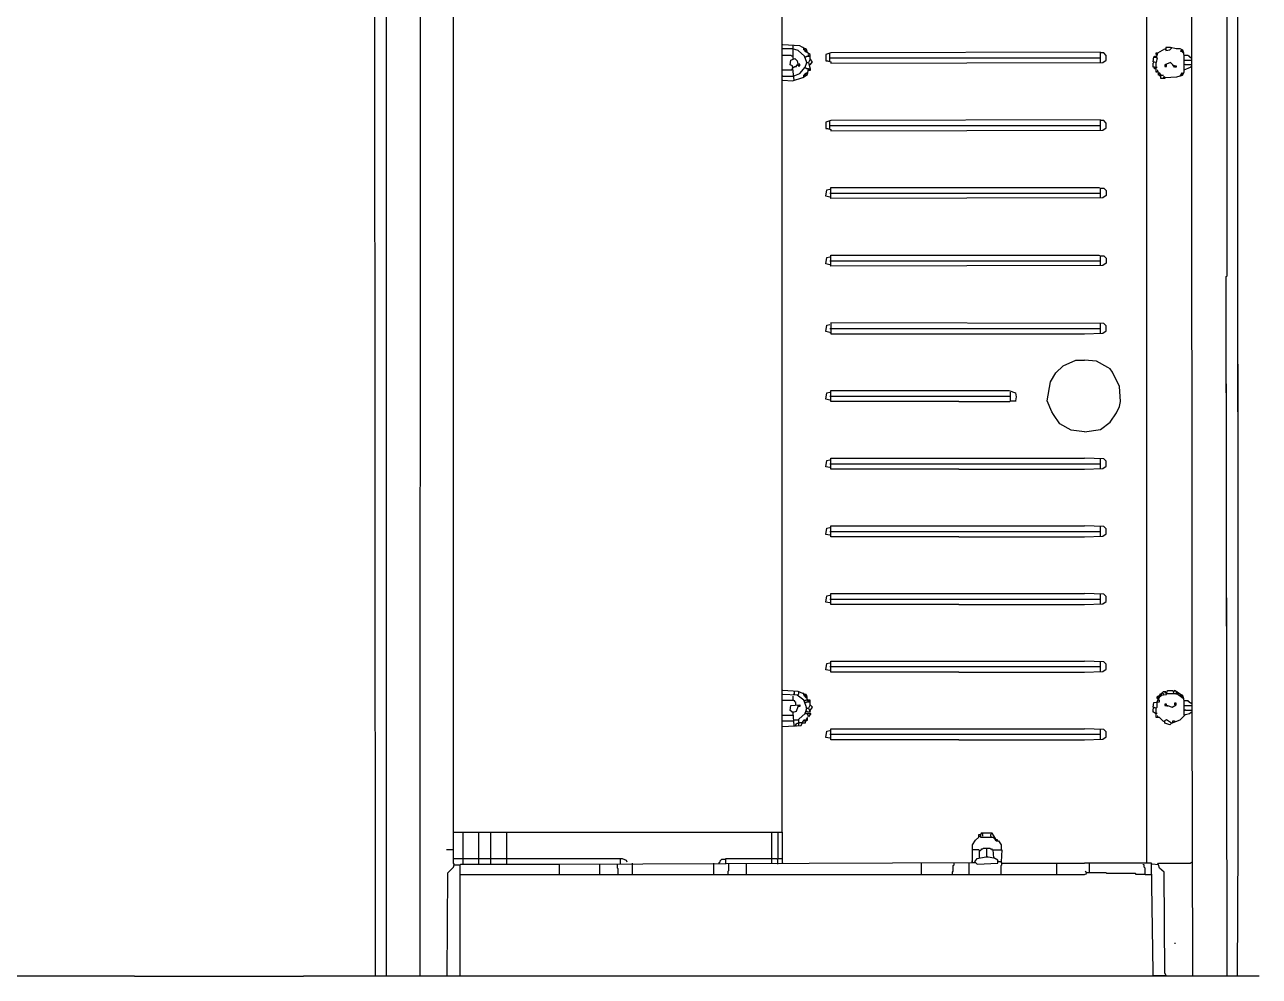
# Model space of a CAD drawing. Extents: x 3792242 to 5145247, y -1546315 to -1031918.
# Drawn here: x 3941164 to 3942259, y -1522994 to -1522150 of the extents above; entities that cross this region are included whole.
import ezdxf

# ---------------------------------------------------------------- set-up
doc = ezdxf.new("R2010")
doc.units = 0
doc.header["$MEASUREMENT"] = 0
doc.layers.add('ZZ-chladenie', color=133, linetype='CONTINUOUS')

msp = doc.modelspace()

# ---------------------------------------------------------------- linework, layer by layer
at = {"layer": 'ZZ-chladenie'}
for p, q in [((3941485.132, -1522993.77), (3941485.132, -1521306.302)), ((3942230.725, -1522372.443), (3942230.725, -1521306.302)), ((3941475.248, -1522993.77), (3941473.836, -1521327.484)), ((3942159.414, -1522893.51), (3942159.414, -1521328.19)), ((3942199.658, -1522750.888), (3942198.953, -1521328.19)), ((3942240.57, -1522775.635), (3942239.904, -1521328.19)), ((3942240.609, -1522861.032), (3942239.904, -1521328.19)), ((3941514.787, -1522993.77), (3941515.492, -1521508.234)), ((3941544.441, -1522893.51), (3941544.441, -1521705.929)), ((3941836.041, -1522865.975), (3941836.041, -1521720.756)), ((3941851.574, -1522168.394), (3941836.747, -1522167.688)), ((3941845.926, -1522168.394), (3941845.926, -1522167.688)), ((3941845.926, -1522171.924), (3941845.926, -1522168.394)), ((3941857.929, -1522171.924), (3941851.574, -1522168.394)), ((3941843.808, -1522176.867), (3941836.041, -1522176.867)), ((3941845.22, -1522171.218), (3941836.747, -1522171.218)), ((3941844.513, -1522177.572), (3941843.808, -1522176.867)), ((3941845.926, -1522177.572), (3941844.513, -1522177.572)), ((3941850.162, -1522172.63), (3941845.22, -1522171.218)), ((3941845.926, -1522179.691), (3941845.926, -1522171.924)), ((3941855.811, -1522177.572), (3941850.162, -1522172.63)), ((3941855.104, -1522170.512), (3941854.398, -1522169.806)), ((3941855.104, -1522171.924), (3941855.104, -1522170.512)), ((3941855.811, -1522171.924), (3941855.104, -1522171.924)), ((3941855.811, -1522172.63), (3941855.811, -1522171.924)), ((3941856.516, -1522172.63), (3941855.811, -1522171.924)), ((3941856.516, -1522172.63), (3941855.811, -1522172.63)), ((3941857.929, -1522183.221), (3941855.811, -1522177.572)), ((3941856.516, -1522178.279), (3941855.811, -1522178.279)), ((3941857.223, -1522171.218), (3941856.516, -1522171.218)), ((3941856.516, -1522172.63), (3941857.223, -1522173.336)), ((3941856.516, -1522173.336), (3941856.516, -1522172.63)), ((3941857.223, -1522174.042), (3941856.516, -1522173.336)), ((3941856.516, -1522178.279), (3941857.223, -1522178.279)), ((3941857.223, -1522171.924), (3941857.223, -1522171.218)), ((3941857.929, -1522172.63), (3941857.223, -1522171.924)), ((3941857.223, -1522173.336), (3941857.929, -1522172.63)), ((3941857.223, -1522173.336), (3941857.929, -1522172.63)), ((3941858.635, -1522174.042), (3941857.223, -1522174.042)), ((3941857.223, -1522178.279), (3941857.929, -1522177.572)), ((3941858.635, -1522174.748), (3941857.929, -1522171.924)), ((3941857.929, -1522177.572), (3941860.047, -1522177.572)), ((3941860.753, -1522176.16), (3941858.635, -1522174.748)), ((3941859.341, -1522176.867), (3941859.341, -1522176.16)), ((3941860.047, -1522177.572), (3941859.341, -1522176.867)), ((3941860.753, -1522180.396), (3941860.753, -1522176.16)), ((3941879.11, -1522174.748), (3941874.874, -1522176.16)), ((3941874.874, -1522176.16), (3941874.874, -1522181.808)), ((3941878.404, -1522182.515), (3941878.404, -1522175.454)), ((3941878.404, -1522178.984), (3942118.462, -1522178.984)), ((3942118.462, -1522174.042), (3941879.11, -1522174.748)), ((3942118.462, -1522183.221), (3942118.462, -1522174.042)), ((3942121.287, -1522174.748), (3942118.462, -1522174.748)), ((3942123.405, -1522176.867), (3942121.287, -1522174.748)), ((3942123.405, -1522181.103), (3942123.405, -1522176.867)), ((3942165.062, -1522182.515), (3942165.768, -1522178.279)), ((3942165.768, -1522178.279), (3942166.474, -1522178.279)), ((3942166.474, -1522178.279), (3942166.474, -1522177.572)), ((3942166.474, -1522177.572), (3942167.886, -1522177.572)), ((3942166.474, -1522178.279), (3942166.474, -1522178.984)), ((3942166.474, -1522178.279), (3942168.592, -1522178.984)), ((3942167.886, -1522176.16), (3942167.886, -1522174.748)), ((3942167.886, -1522174.748), (3942169.298, -1522174.748)), ((3942167.886, -1522178.984), (3942169.298, -1522174.748)), ((3942168.592, -1522176.16), (3942167.886, -1522176.16)), ((3942167.886, -1522177.572), (3942168.592, -1522177.572)), ((3942168.592, -1522178.984), (3942167.886, -1522183.221)), ((3942168.592, -1522176.16), (3942169.298, -1522176.16)), ((3942169.298, -1522174.748), (3942175.652, -1522171.218)), ((3942175.652, -1522171.218), (3942176.359, -1522171.924)), ((3942180.595, -1522169.806), (3942176.359, -1522169.806)), ((3942176.359, -1522169.806), (3942176.359, -1522172.63)), ((3942176.359, -1522172.63), (3942179.889, -1522171.924)), ((3942179.889, -1522171.924), (3942181.301, -1522170.512)), ((3942185.538, -1522171.218), (3942180.595, -1522169.806)), ((3942181.301, -1522170.512), (3942181.301, -1522169.806)), ((3942189.067, -1522171.218), (3942185.538, -1522171.218)), ((3942191.892, -1522172.63), (3942189.067, -1522171.218)), ((3942189.774, -1522173.336), (3942189.774, -1522172.63)), ((3942191.892, -1522174.748), (3942189.774, -1522172.63)), ((3942190.48, -1522173.336), (3942189.774, -1522173.336)), ((3942191.186, -1522171.924), (3942190.48, -1522171.924)), ((3942191.186, -1522172.63), (3942191.186, -1522171.924)), ((3942191.892, -1522173.336), (3942191.186, -1522172.63)), ((3942191.186, -1522174.042), (3942191.892, -1522173.336)), ((3942191.892, -1522174.748), (3942191.186, -1522174.042)), ((3942192.598, -1522176.867), (3942191.892, -1522172.63)), ((3942191.892, -1522174.748), (3942192.598, -1522174.748)), ((3942196.129, -1522176.867), (3942192.598, -1522176.867)), ((3942192.598, -1522189.575), (3942192.598, -1522176.867)), ((3942196.834, -1522177.572), (3942196.129, -1522176.867)), ((3942197.541, -1522177.572), (3942196.834, -1522177.572)), ((3942197.541, -1522178.279), (3942197.541, -1522177.572)), ((3942198.246, -1522178.984), (3942197.541, -1522178.279)), ((3942198.953, -1522178.984), (3942198.246, -1522178.279)), ((3942198.953, -1522178.984), (3942198.246, -1522178.984)), ((3942198.953, -1522178.984), (3942199.658, -1522178.984)), ((3941836.041, -1522189.575), (3941844.513, -1522189.575)), ((3941843.101, -1522185.339), (3941843.808, -1522181.103)), ((3941845.22, -1522186.045), (3941843.101, -1522185.339)), ((3941843.808, -1522181.103), (3941847.338, -1522179.691)), ((3941844.513, -1522189.575), (3941845.22, -1522188.87)), ((3941846.632, -1522198.754), (3941845.22, -1522186.045)), ((3941845.926, -1522187.457), (3941845.22, -1522186.751)), ((3941845.22, -1522188.87), (3941845.926, -1522188.87)), ((3941845.926, -1522187.457), (3941846.632, -1522187.457)), ((3941846.632, -1522187.457), (3941847.338, -1522186.751)), ((3941847.338, -1522179.691), (3941849.456, -1522181.808)), ((3941847.338, -1522186.751), (3941848.75, -1522186.751)), ((3941848.75, -1522186.045), (3941849.456, -1522185.339)), ((3941848.75, -1522186.751), (3941848.75, -1522186.045)), ((3941849.456, -1522181.808), (3941850.162, -1522186.045)), ((3941849.456, -1522185.339), (3941850.162, -1522185.339)), ((3941851.574, -1522184.633), (3941850.162, -1522184.633)), ((3941850.162, -1522186.045), (3941851.574, -1522186.045)), ((3941851.574, -1522186.045), (3941851.574, -1522184.633)), ((3941851.574, -1522193.106), (3941856.516, -1522187.457)), ((3941856.516, -1522187.457), (3941857.929, -1522183.221)), ((3941857.223, -1522188.163), (3941856.516, -1522188.163)), ((3941857.929, -1522183.221), (3941857.223, -1522182.515)), ((3941857.929, -1522188.87), (3941857.223, -1522188.163)), ((3941857.929, -1522183.221), (3941859.341, -1522183.221)), ((3941859.341, -1522188.87), (3941857.929, -1522188.87)), ((3941858.635, -1522193.812), (3941859.341, -1522188.87)), ((3941860.753, -1522180.396), (3941859.341, -1522183.221)), ((3941859.341, -1522183.221), (3941860.753, -1522188.87)), ((3941859.341, -1522188.87), (3941860.753, -1522188.87)), ((3941860.753, -1522190.282), (3941859.341, -1522190.282)), ((3941860.753, -1522180.396), (3941861.459, -1522181.103)), ((3941862.871, -1522182.515), (3941860.753, -1522180.396)), ((3941860.753, -1522185.339), (3941862.871, -1522182.515)), ((3941860.753, -1522188.87), (3941860.753, -1522190.282)), ((3941874.874, -1522181.808), (3941876.286, -1522181.808)), ((3941876.286, -1522181.808), (3941879.11, -1522182.515)), ((3941879.11, -1522182.515), (3941879.11, -1522183.927)), ((3941879.11, -1522183.927), (3942120.58, -1522183.221)), ((3942120.58, -1522183.221), (3942123.405, -1522181.103)), ((3942167.886, -1522183.221), (3942165.062, -1522182.515)), ((3942165.062, -1522183.927), (3942165.768, -1522183.221)), ((3942165.062, -1522187.457), (3942165.062, -1522183.927)), ((3942166.474, -1522187.457), (3942165.062, -1522187.457)), ((3942165.768, -1522183.221), (3942165.768, -1522182.515)), ((3942166.474, -1522188.87), (3942166.474, -1522187.457)), ((3942166.474, -1522187.457), (3942167.886, -1522187.457)), ((3942167.886, -1522188.87), (3942166.474, -1522188.87)), ((3942167.886, -1522191.694), (3942167.886, -1522183.221)), ((3942167.886, -1522187.457), (3942168.592, -1522187.457)), ((3942169.298, -1522190.282), (3942168.592, -1522190.282)), ((3942169.298, -1522190.987), (3942169.298, -1522190.282)), ((3942180.595, -1522183.221), (3942175.652, -1522185.339)), ((3942175.652, -1522185.339), (3942175.652, -1522186.751)), ((3942175.652, -1522186.751), (3942177.065, -1522186.751)), ((3942177.065, -1522186.751), (3942177.065, -1522185.339)), ((3942182.713, -1522185.339), (3942180.595, -1522183.221)), ((3942184.126, -1522187.457), (3942182.713, -1522185.339)), ((3942184.126, -1522186.045), (3942183.419, -1522186.045)), ((3942184.126, -1522186.045), (3942185.538, -1522186.045)), ((3942185.538, -1522187.457), (3942184.126, -1522187.457)), ((3942185.538, -1522186.045), (3942185.538, -1522187.457)), ((3942192.598, -1522189.575), (3942198.246, -1522187.457)), ((3942192.598, -1522191.694), (3942192.598, -1522189.575)), ((3942193.304, -1522181.103), (3942198.953, -1522181.103)), ((3942194.01, -1522185.339), (3942193.304, -1522184.633)), ((3942198.953, -1522185.339), (3942194.01, -1522185.339)), ((3942198.246, -1522187.457), (3942198.953, -1522186.751)), ((3942198.953, -1522185.339), (3942199.658, -1522185.339)), ((3941836.747, -1522195.224), (3941836.041, -1522195.224)), ((3941836.747, -1522195.224), (3941845.926, -1522195.224)), ((3941836.747, -1522198.754), (3941845.22, -1522199.46)), ((3941845.22, -1522199.46), (3941854.398, -1522196.636)), ((3941845.926, -1522195.224), (3941851.574, -1522193.106)), ((3941854.398, -1522196.636), (3941858.635, -1522193.812)), ((3941855.104, -1522194.518), (3941855.811, -1522193.812)), ((3941855.104, -1522195.93), (3941855.104, -1522194.518)), ((3941855.811, -1522194.518), (3941856.516, -1522193.812)), ((3941855.811, -1522193.812), (3941856.516, -1522193.812)), ((3941855.811, -1522194.518), (3941856.516, -1522195.224)), ((3941856.516, -1522195.224), (3941855.811, -1522194.518)), ((3941856.516, -1522193.812), (3941856.516, -1522193.106)), ((3941856.516, -1522193.106), (3941857.223, -1522193.106)), ((3941856.516, -1522193.812), (3941857.223, -1522193.106)), ((3941856.516, -1522195.224), (3941857.223, -1522194.518)), ((3941857.223, -1522193.106), (3941857.223, -1522192.399)), ((3941857.223, -1522192.399), (3941858.635, -1522192.399)), ((3941857.223, -1522194.518), (3941857.929, -1522194.518)), ((3941857.929, -1522194.518), (3941857.929, -1522193.812)), ((3942170.004, -1522191.694), (3942167.886, -1522191.694)), ((3942168.592, -1522191.694), (3942169.298, -1522190.987)), ((3942172.122, -1522195.93), (3942169.298, -1522193.106)), ((3942169.298, -1522193.106), (3942170.71, -1522193.106)), ((3942172.122, -1522193.812), (3942170.004, -1522191.694)), ((3942170.004, -1522194.518), (3942170.004, -1522193.812)), ((3942170.71, -1522194.518), (3942170.004, -1522194.518)), ((3942171.416, -1522193.106), (3942170.71, -1522193.106)), ((3942171.416, -1522193.812), (3942171.416, -1522193.106)), ((3942171.416, -1522195.224), (3942172.122, -1522194.518)), ((3942172.122, -1522195.93), (3942171.416, -1522195.224)), ((3942172.122, -1522197.342), (3942172.122, -1522193.812)), ((3942172.122, -1522194.518), (3942172.828, -1522194.518)), ((3942175.652, -1522197.342), (3942172.122, -1522197.342)), ((3942172.828, -1522194.518), (3942174.24, -1522194.518)), ((3942174.24, -1522197.342), (3942174.947, -1522195.224)), ((3942174.947, -1522195.224), (3942175.652, -1522197.342)), ((3942175.652, -1522196.636), (3942174.947, -1522195.93)), ((3942175.652, -1522196.636), (3942186.243, -1522195.93)), ((3942186.243, -1522195.93), (3942191.186, -1522194.518)), ((3942189.067, -1522195.224), (3942190.48, -1522193.106)), ((3942189.774, -1522193.812), (3942190.48, -1522193.106)), ((3942189.774, -1522193.812), (3942190.48, -1522194.518)), ((3942190.48, -1522194.518), (3942189.774, -1522193.812)), ((3942190.48, -1522193.106), (3942190.48, -1522192.399)), ((3942190.48, -1522192.399), (3942191.186, -1522192.399)), ((3942190.48, -1522193.106), (3942191.186, -1522192.399)), ((3942190.48, -1522194.518), (3942191.186, -1522193.812)), ((3942191.186, -1522194.518), (3942192.598, -1522191.694)), ((3942191.186, -1522193.812), (3942191.892, -1522193.812)), ((3942191.892, -1522193.812), (3942191.892, -1522193.106)), ((3942118.462, -1522234.057), (3941879.11, -1522234.763)), ((3942118.462, -1522243.236), (3942118.462, -1522234.057)), ((3941879.11, -1522234.763), (3941874.874, -1522236.175)), ((3941874.874, -1522236.175), (3941874.874, -1522241.824)), ((3941874.874, -1522241.824), (3941876.286, -1522241.824)), ((3941876.286, -1522241.824), (3941879.11, -1522242.529)), ((3941878.404, -1522242.529), (3941878.404, -1522235.469)), ((3941878.404, -1522238.999), (3942118.462, -1522238.999)), ((3941879.11, -1522242.529), (3941879.11, -1522243.941)), ((3941879.11, -1522243.941), (3942120.58, -1522243.236)), ((3942121.287, -1522234.763), (3942118.462, -1522234.763)), ((3942120.58, -1522243.236), (3942123.405, -1522241.117)), ((3942123.405, -1522236.881), (3942121.287, -1522234.763)), ((3942123.405, -1522241.117), (3942123.405, -1522236.881)), ((3941874.874, -1522301.838), (3941875.58, -1522296.189)), ((3941875.58, -1522296.189), (3941878.404, -1522295.483)), ((3941878.404, -1522295.483), (3941879.11, -1522295.483)), ((3941878.404, -1522299.014), (3942118.462, -1522299.014)), ((3941879.11, -1522303.956), (3941879.11, -1522294.071)), ((3941879.11, -1522294.071), (3942117.05, -1522294.071)), ((3942117.05, -1522294.071), (3942118.462, -1522294.777)), ((3942118.462, -1522303.25), (3942118.462, -1522294.777)), ((3942118.462, -1522294.777), (3942121.287, -1522294.777)), ((3942121.287, -1522294.777), (3942123.405, -1522296.895)), ((3942123.405, -1522296.895), (3942123.405, -1522301.132)), ((3941878.404, -1522302.544), (3941874.874, -1522301.838)), ((3942120.58, -1522303.25), (3941879.11, -1522303.956)), ((3942123.405, -1522301.132), (3942120.58, -1522303.25)), ((3941879.11, -1522363.97), (3941879.11, -1522354.086)), ((3941879.11, -1522354.086), (3942117.05, -1522354.086)), ((3942117.05, -1522354.086), (3942118.462, -1522354.792)), ((3941874.874, -1522361.853), (3941875.58, -1522356.204)), ((3941878.404, -1522362.558), (3941874.874, -1522361.853)), ((3941875.58, -1522356.204), (3941878.404, -1522355.498)), ((3941878.404, -1522355.498), (3941879.11, -1522355.498)), ((3941878.404, -1522359.028), (3942118.462, -1522359.028)), ((3942120.58, -1522363.265), (3941879.11, -1522363.97)), ((3942118.462, -1522363.265), (3942118.462, -1522354.792)), ((3942118.462, -1522354.792), (3942121.287, -1522354.792)), ((3942123.405, -1522361.146), (3942120.58, -1522363.265)), ((3942121.287, -1522354.792), (3942123.405, -1522356.91)), ((3942123.405, -1522356.91), (3942123.405, -1522361.146)), ((3942230.019, -1522373.149), (3942230.725, -1522372.443)), ((3942230.45, -1522752.614), (3942230.019, -1522373.149)), ((3942230.725, -1522993.77), (3942230.019, -1522373.149)), ((3941874.874, -1522421.867), (3941875.58, -1522416.219)), ((3941875.58, -1522416.219), (3941878.404, -1522415.512)), ((3941878.404, -1522419.043), (3942118.462, -1522419.043)), ((3942121.287, -1522414.807), (3941879.11, -1522414.1)), ((3941879.11, -1522414.1), (3941879.11, -1522423.985)), ((3942118.462, -1522423.279), (3942118.462, -1522414.807)), ((3942123.405, -1522416.924), (3942121.287, -1522414.807)), ((3942123.405, -1522421.161), (3942123.405, -1522416.924)), ((3941878.404, -1522422.573), (3941874.874, -1522421.867)), ((3941878.404, -1522422.573), (3941879.11, -1522422.573)), ((3941879.11, -1522423.985), (3942104.341, -1522423.985)), ((3942104.341, -1522423.985), (3942120.58, -1522423.279)), ((3942120.58, -1522423.279), (3942123.405, -1522421.161)), ((3942078.923, -1522458.582), (3942085.278, -1522452.227)), ((3942085.278, -1522452.227), (3942096.574, -1522447.285)), ((3942096.574, -1522447.285), (3942104.341, -1522447.285)), ((3942114.932, -1522447.991), (3942104.341, -1522447.285)), ((3942124.817, -1522453.639), (3942114.932, -1522447.991)), ((3942073.981, -1522466.348), (3942078.923, -1522458.582)), ((3942126.935, -1522455.051), (3942124.817, -1522453.639)), ((3942129.053, -1522457.876), (3942126.935, -1522455.051)), ((3942135.408, -1522470.585), (3942129.053, -1522457.876)), ((3941879.11, -1522483.999), (3941879.11, -1522474.115)), ((3941879.11, -1522474.115), (3942037.266, -1522474.115)), ((3942037.266, -1522474.115), (3942042.915, -1522476.233)), ((3942071.157, -1522483.294), (3942073.981, -1522466.348)), ((3942136.113, -1522483.999), (3942135.408, -1522470.585)), ((3941874.874, -1522481.882), (3941875.58, -1522476.233)), ((3941878.404, -1522482.587), (3941874.874, -1522481.882)), ((3941875.58, -1522476.233), (3941878.404, -1522475.527)), ((3941878.404, -1522475.527), (3941879.11, -1522475.527)), ((3941878.404, -1522479.057), (3942038.678, -1522479.057)), ((3941992.785, -1522483.999), (3941879.11, -1522483.999)), ((3941992.785, -1522483.999), (3942037.972, -1522483.999)), ((3942037.972, -1522483.999), (3942038.678, -1522483.294)), ((3942038.678, -1522483.294), (3942038.678, -1522475.527)), ((3942038.678, -1522483.294), (3942042.915, -1522483.294)), ((3942042.915, -1522476.233), (3942043.62, -1522479.763)), ((3942043.62, -1522479.763), (3942042.915, -1522483.294)), ((3942042.915, -1522483.294), (3942042.915, -1522483.999)), ((3942075.393, -1522493.178), (3942071.157, -1522483.294)), ((3942135.408, -1522488.236), (3942136.113, -1522483.999)), ((3942076.805, -1522495.297), (3942075.393, -1522493.178)), ((3942082.454, -1522503.769), (3942076.805, -1522495.297)), ((3942126.935, -1522502.357), (3942132.584, -1522493.885)), ((3942132.584, -1522493.885), (3942135.408, -1522488.236)), ((3942092.338, -1522509.418), (3942082.454, -1522503.769)), ((3942118.462, -1522508.712), (3942126.935, -1522502.357)), ((3942104.341, -1522510.83), (3942092.338, -1522509.418)), ((3942104.341, -1522510.83), (3942118.462, -1522508.712)), ((3941874.874, -1522541.896), (3941875.58, -1522536.248)), ((3941875.58, -1522536.248), (3941878.404, -1522535.541)), ((3941878.404, -1522535.541), (3941879.11, -1522535.541)), ((3941878.404, -1522539.072), (3941992.785, -1522539.072)), ((3941879.11, -1522544.015), (3941879.11, -1522534.129)), ((3941879.11, -1522534.129), (3942104.341, -1522534.129)), ((3941992.785, -1522539.072), (3942104.341, -1522539.072)), ((3942121.287, -1522534.836), (3942104.341, -1522534.129)), ((3942104.341, -1522539.072), (3942118.462, -1522539.072)), ((3942118.462, -1522543.308), (3942118.462, -1522534.836)), ((3942123.405, -1522536.953), (3942121.287, -1522534.836)), ((3942123.405, -1522541.19), (3942123.405, -1522536.953)), ((3941878.404, -1522542.602), (3941874.874, -1522541.896)), ((3941878.404, -1522542.602), (3941874.874, -1522541.896)), ((3941992.785, -1522544.015), (3941879.11, -1522544.015)), ((3941992.785, -1522544.015), (3941879.11, -1522544.015)), ((3941992.785, -1522544.015), (3942104.341, -1522544.015)), ((3941992.785, -1522544.015), (3942104.341, -1522544.015)), ((3942104.341, -1522544.015), (3942120.58, -1522543.308)), ((3942104.341, -1522544.015), (3942120.58, -1522543.308)), ((3942120.58, -1522543.308), (3942123.405, -1522541.19)), ((3942120.58, -1522543.308), (3942123.405, -1522541.19)), ((3941875.58, -1522596.262), (3941878.404, -1522595.556)), ((3941875.58, -1522596.262), (3941878.404, -1522595.556)), ((3941878.404, -1522595.556), (3941879.11, -1522595.556)), ((3941878.404, -1522595.556), (3941879.11, -1522595.556)), ((3941879.11, -1522604.029), (3941879.11, -1522594.144)), ((3941879.11, -1522594.144), (3941992.785, -1522594.144)), ((3941879.11, -1522604.029), (3941879.11, -1522594.144)), ((3941879.11, -1522594.144), (3941992.785, -1522594.144)), ((3941992.785, -1522594.144), (3942104.341, -1522594.144)), ((3941992.785, -1522594.144), (3942104.341, -1522594.144)), ((3942121.287, -1522594.85), (3942104.341, -1522594.144)), ((3942121.287, -1522594.85), (3942104.341, -1522594.144)), ((3942118.462, -1522603.323), (3942118.462, -1522594.85)), ((3942118.462, -1522603.323), (3942118.462, -1522594.85)), ((3942123.405, -1522596.968), (3942121.287, -1522594.85)), ((3942123.405, -1522596.968), (3942121.287, -1522594.85)), ((3941874.874, -1522601.911), (3941875.58, -1522596.262)), ((3941874.874, -1522601.911), (3941875.58, -1522596.262)), ((3941878.404, -1522602.617), (3941874.874, -1522601.911)), ((3941878.404, -1522602.617), (3941874.874, -1522601.911)), ((3941878.404, -1522599.086), (3941992.785, -1522599.086)), ((3941878.404, -1522599.086), (3941992.785, -1522599.086)), ((3941992.785, -1522604.029), (3941879.11, -1522604.029)), ((3941992.785, -1522604.029), (3941879.11, -1522604.029)), ((3941992.785, -1522599.086), (3942104.341, -1522599.086)), ((3941992.785, -1522599.086), (3942104.341, -1522599.086)), ((3941992.785, -1522604.029), (3942104.341, -1522604.029)), ((3941992.785, -1522604.029), (3942104.341, -1522604.029)), ((3942104.341, -1522599.086), (3942118.462, -1522599.086)), ((3942104.341, -1522599.086), (3942118.462, -1522599.086)), ((3942104.341, -1522604.029), (3942120.58, -1522603.323)), ((3942104.341, -1522604.029), (3942120.58, -1522603.323)), ((3942120.58, -1522603.323), (3942123.405, -1522601.205)), ((3942120.58, -1522603.323), (3942123.405, -1522601.205)), ((3942123.405, -1522601.205), (3942123.405, -1522596.968)), ((3942123.405, -1522601.205), (3942123.405, -1522596.968)), ((3941874.874, -1522661.925), (3941875.58, -1522656.277)), ((3941874.874, -1522661.925), (3941875.58, -1522656.277)), ((3941875.58, -1522656.277), (3941878.404, -1522655.571)), ((3941875.58, -1522656.277), (3941878.404, -1522655.571)), ((3941878.404, -1522655.571), (3941879.11, -1522655.571)), ((3941878.404, -1522655.571), (3941879.11, -1522655.571)), ((3941878.404, -1522659.101), (3941992.785, -1522659.101)), ((3941878.404, -1522659.101), (3941992.785, -1522659.101)), ((3941879.11, -1522664.043), (3941879.11, -1522654.158)), ((3941879.11, -1522654.158), (3941992.785, -1522654.158)), ((3941879.11, -1522664.043), (3941879.11, -1522654.158)), ((3941879.11, -1522654.158), (3941992.785, -1522654.158)), ((3941992.785, -1522654.158), (3942104.341, -1522654.158)), ((3941992.785, -1522654.158), (3942104.341, -1522654.158)), ((3941992.785, -1522659.101), (3942104.341, -1522659.101)), ((3941992.785, -1522659.101), (3942104.341, -1522659.101)), ((3942121.287, -1522654.865), (3942104.341, -1522654.158)), ((3942121.287, -1522654.865), (3942104.341, -1522654.158)), ((3942104.341, -1522659.101), (3942118.462, -1522659.101)), ((3942104.341, -1522659.101), (3942118.462, -1522659.101)), ((3942118.462, -1522663.337), (3942118.462, -1522654.865)), ((3942118.462, -1522663.337), (3942118.462, -1522654.865)), ((3942120.58, -1522663.337), (3942123.405, -1522661.219)), ((3942120.58, -1522663.337), (3942123.405, -1522661.219)), ((3942123.405, -1522656.983), (3942121.287, -1522654.865)), ((3942123.405, -1522656.983), (3942121.287, -1522654.865)), ((3942123.405, -1522661.219), (3942123.405, -1522656.983)), ((3942123.405, -1522661.219), (3942123.405, -1522656.983)), ((3941878.404, -1522662.631), (3941874.874, -1522661.925)), ((3941878.404, -1522662.631), (3941874.874, -1522661.925)), ((3941992.785, -1522664.043), (3941879.11, -1522664.043)), ((3941992.785, -1522664.043), (3941879.11, -1522664.043)), ((3941992.785, -1522664.043), (3942104.341, -1522664.043)), ((3941992.785, -1522664.043), (3942104.341, -1522664.043)), ((3942104.341, -1522664.043), (3942120.58, -1522663.337)), ((3942104.341, -1522664.043), (3942120.58, -1522663.337)), ((3941875.58, -1522716.291), (3941878.404, -1522715.585)), ((3941875.58, -1522716.291), (3941878.404, -1522715.585)), ((3941878.404, -1522715.585), (3941879.11, -1522715.585)), ((3941878.404, -1522715.585), (3941879.11, -1522715.585)), ((3941879.11, -1522724.058), (3941879.11, -1522714.173)), ((3941879.11, -1522714.173), (3941992.785, -1522714.173)), ((3941879.11, -1522724.058), (3941879.11, -1522714.173)), ((3941879.11, -1522714.173), (3941992.785, -1522714.173)), ((3941992.785, -1522714.173), (3942104.341, -1522714.173)), ((3942121.287, -1522714.879), (3942104.341, -1522714.173)), ((3942118.462, -1522723.352), (3942118.462, -1522714.879)), ((3942123.405, -1522716.998), (3942121.287, -1522714.879)), ((3941874.874, -1522721.94), (3941875.58, -1522716.291)), ((3941874.874, -1522721.94), (3941875.58, -1522716.291)), ((3941878.404, -1522722.646), (3941874.874, -1522721.94)), ((3941878.404, -1522722.646), (3941874.874, -1522721.94)), ((3941878.404, -1522719.115), (3941992.785, -1522719.115)), ((3941878.404, -1522719.115), (3941992.785, -1522719.115)), ((3941992.785, -1522724.058), (3941879.11, -1522724.058)), ((3941992.785, -1522724.058), (3941879.11, -1522724.058)), ((3941992.785, -1522719.115), (3942104.341, -1522719.115)), ((3941992.785, -1522724.058), (3942104.341, -1522724.058)), ((3942104.341, -1522719.115), (3942118.462, -1522719.115)), ((3942104.341, -1522724.058), (3942120.58, -1522723.352)), ((3942120.58, -1522723.352), (3942123.405, -1522721.234)), ((3942123.405, -1522721.234), (3942123.405, -1522716.998)), ((3941836.041, -1522748.77), (3941845.926, -1522748.77)), ((3941836.041, -1522748.77), (3941845.926, -1522748.77)), ((3941850.162, -1522741.003), (3941836.747, -1522740.297)), ((3941850.162, -1522741.003), (3941836.747, -1522740.297)), ((3941849.456, -1522744.533), (3941836.747, -1522743.827)), ((3941849.456, -1522744.533), (3941836.747, -1522743.827)), ((3941846.632, -1522743.827), (3941845.926, -1522743.827)), ((3941846.632, -1522743.827), (3941845.926, -1522743.827)), ((3941845.926, -1522748.77), (3941845.926, -1522745.239)), ((3941845.926, -1522748.77), (3941845.926, -1522745.239)), ((3941846.632, -1522749.475), (3941845.926, -1522748.77)), ((3941846.632, -1522749.475), (3941845.926, -1522748.77)), ((3941846.632, -1522741.003), (3941846.632, -1522743.827)), ((3941846.632, -1522741.003), (3941846.632, -1522743.827)), ((3941855.104, -1522748.77), (3941849.456, -1522744.533)), ((3941855.104, -1522748.77), (3941849.456, -1522744.533)), ((3941857.929, -1522744.533), (3941850.162, -1522741.003)), ((3941857.929, -1522744.533), (3941850.162, -1522741.003)), ((3941850.162, -1522743.827), (3941850.868, -1522743.121)), ((3941850.162, -1522743.827), (3941850.868, -1522743.121)), ((3941850.162, -1522744.533), (3941850.162, -1522743.827)), ((3941850.162, -1522744.533), (3941850.162, -1522743.827)), ((3941850.868, -1522741.709), (3941850.868, -1522741.003)), ((3941850.868, -1522741.709), (3941850.868, -1522741.003)), ((3941850.868, -1522743.121), (3941850.868, -1522741.709)), ((3941850.868, -1522743.121), (3941850.868, -1522741.709)), ((3941855.104, -1522743.121), (3941854.398, -1522742.415)), ((3941855.104, -1522743.121), (3941854.398, -1522742.415)), ((3941855.104, -1522744.533), (3941855.104, -1522743.121)), ((3941855.104, -1522744.533), (3941855.104, -1522743.121)), ((3941855.811, -1522744.533), (3941855.104, -1522744.533)), ((3941855.811, -1522744.533), (3941855.104, -1522744.533)), ((3941857.929, -1522755.83), (3941855.104, -1522748.77)), ((3941857.929, -1522755.83), (3941855.104, -1522748.77)), ((3941855.811, -1522745.239), (3941855.811, -1522744.533)), ((3941856.516, -1522745.239), (3941855.811, -1522744.533)), ((3941855.811, -1522745.239), (3941855.811, -1522744.533)), ((3941856.516, -1522745.239), (3941855.811, -1522744.533)), ((3941856.516, -1522745.239), (3941855.811, -1522745.239)), ((3941856.516, -1522745.239), (3941855.811, -1522745.239)), ((3941857.223, -1522743.827), (3941856.516, -1522743.827)), ((3941857.223, -1522743.827), (3941856.516, -1522743.827)), ((3941856.516, -1522745.239), (3941857.223, -1522745.946)), ((3941856.516, -1522745.946), (3941856.516, -1522745.239)), ((3941856.516, -1522745.239), (3941857.223, -1522745.946)), ((3941856.516, -1522745.946), (3941856.516, -1522745.239)), ((3941857.223, -1522746.651), (3941856.516, -1522745.946)), ((3941857.223, -1522746.651), (3941856.516, -1522745.946)), ((3941857.223, -1522748.77), (3941856.516, -1522749.475)), ((3941857.223, -1522748.77), (3941856.516, -1522749.475)), ((3941857.223, -1522744.533), (3941857.223, -1522743.827)), ((3941857.223, -1522744.533), (3941857.223, -1522743.827)), ((3941857.929, -1522745.239), (3941857.223, -1522744.533)), ((3941857.929, -1522745.239), (3941857.223, -1522744.533)), ((3941857.223, -1522745.946), (3941857.929, -1522745.239)), ((3941857.223, -1522745.946), (3941857.929, -1522745.239)), ((3941857.223, -1522745.946), (3941857.929, -1522745.239)), ((3941857.223, -1522745.946), (3941857.929, -1522745.239)), ((3941858.635, -1522746.651), (3941857.223, -1522746.651)), ((3941858.635, -1522746.651), (3941857.223, -1522746.651)), ((3941860.753, -1522748.77), (3941857.223, -1522748.77)), ((3941860.753, -1522748.77), (3941857.223, -1522748.77)), ((3941858.635, -1522748.77), (3941857.929, -1522744.533)), ((3941858.635, -1522748.77), (3941857.929, -1522744.533)), ((3941858.635, -1522749.475), (3941858.635, -1522748.77)), ((3941858.635, -1522749.475), (3941858.635, -1522748.77)), ((3941860.753, -1522753.006), (3941860.753, -1522748.77)), ((3941860.753, -1522753.006), (3941860.753, -1522748.77)), ((3942168.592, -1522745.946), (3942169.298, -1522745.239)), ((3942168.592, -1522747.358), (3942168.592, -1522745.946)), ((3942169.298, -1522747.358), (3942168.592, -1522747.358)), ((3942169.298, -1522748.77), (3942172.122, -1522744.533)), ((3942169.298, -1522745.946), (3942170.004, -1522745.239)), ((3942169.298, -1522745.239), (3942170.004, -1522745.239)), ((3942170.004, -1522746.651), (3942169.298, -1522745.946)), ((3942169.298, -1522747.358), (3942170.004, -1522747.358)), ((3942169.298, -1522749.475), (3942169.298, -1522748.77)), ((3942170.71, -1522748.77), (3942169.298, -1522748.77)), ((3942170.004, -1522745.239), (3942174.24, -1522741.003)), ((3942170.004, -1522745.239), (3942170.71, -1522744.533)), ((3942170.004, -1522745.239), (3942170.71, -1522745.946)), ((3942170.71, -1522745.946), (3942170.004, -1522746.651)), ((3942170.004, -1522747.358), (3942170.004, -1522746.651)), ((3942170.71, -1522744.533), (3942171.416, -1522743.827)), ((3942170.71, -1522750.182), (3942170.71, -1522748.77)), ((3942171.416, -1522743.827), (3942171.416, -1522743.121)), ((3942171.416, -1522743.121), (3942172.122, -1522743.121)), ((3942171.416, -1522745.239), (3942172.122, -1522745.239)), ((3942172.828, -1522743.827), (3942172.122, -1522743.121)), ((3942172.122, -1522744.533), (3942172.828, -1522743.827)), ((3942172.122, -1522744.533), (3942177.065, -1522743.827)), ((3942172.122, -1522745.239), (3942172.828, -1522744.533)), ((3942173.535, -1522742.415), (3942173.535, -1522741.709)), ((3942174.24, -1522743.121), (3942173.535, -1522742.415)), ((3942174.24, -1522741.003), (3942176.359, -1522741.003)), ((3942174.24, -1522744.533), (3942174.24, -1522743.121)), ((3942176.359, -1522741.003), (3942175.652, -1522742.415)), ((3942175.652, -1522742.415), (3942177.065, -1522742.415)), ((3942177.065, -1522743.827), (3942177.771, -1522740.297)), ((3942183.419, -1522743.121), (3942177.065, -1522743.121)), ((3942177.771, -1522740.297), (3942182.713, -1522740.297)), ((3942182.713, -1522740.297), (3942183.419, -1522743.121)), ((3942183.419, -1522741.003), (3942182.713, -1522741.003)), ((3942184.126, -1522740.297), (3942183.419, -1522741.003)), ((3942186.243, -1522743.121), (3942183.419, -1522743.121)), ((3942191.892, -1522745.239), (3942184.126, -1522740.297)), ((3942185.538, -1522742.415), (3942186.243, -1522741.709)), ((3942185.538, -1522743.121), (3942185.538, -1522742.415)), ((3942185.538, -1522743.121), (3942185.538, -1522743.827)), ((3942186.95, -1522741.709), (3942186.243, -1522741.709)), ((3942191.892, -1522747.358), (3942186.243, -1522743.121)), ((3942186.95, -1522742.415), (3942186.95, -1522741.709)), ((3942186.95, -1522742.415), (3942186.95, -1522743.121)), ((3942188.362, -1522743.121), (3942188.362, -1522742.415)), ((3942189.067, -1522744.533), (3942189.774, -1522743.827)), ((3942189.774, -1522745.239), (3942189.067, -1522744.533)), ((3942189.774, -1522743.827), (3942190.48, -1522744.533)), ((3942189.774, -1522745.946), (3942189.774, -1522745.239)), ((3942190.48, -1522745.946), (3942189.774, -1522745.946)), ((3942191.186, -1522744.533), (3942190.48, -1522744.533)), ((3942191.186, -1522745.239), (3942191.186, -1522744.533)), ((3942191.892, -1522745.946), (3942191.186, -1522745.239)), ((3942191.186, -1522746.651), (3942191.892, -1522745.946)), ((3942191.892, -1522747.358), (3942191.186, -1522746.651)), ((3942192.598, -1522749.475), (3942191.892, -1522745.239)), ((3942191.892, -1522747.358), (3942192.598, -1522747.358)), ((3941843.101, -1522757.949), (3941843.808, -1522753.712)), ((3941843.101, -1522757.949), (3941843.808, -1522753.712)), ((3941845.926, -1522760.066), (3941843.101, -1522757.949)), ((3941845.926, -1522760.066), (3941843.101, -1522757.949)), ((3941843.808, -1522753.712), (3941851.574, -1522753.006)), ((3941843.808, -1522753.712), (3941851.574, -1522753.006)), ((3941845.926, -1522759.361), (3941845.22, -1522759.361)), ((3941845.926, -1522759.361), (3941845.22, -1522759.361)), ((3941845.926, -1522759.361), (3941848.75, -1522758.654)), ((3941845.926, -1522759.361), (3941848.75, -1522758.654)), ((3941847.338, -1522749.475), (3941846.632, -1522749.475)), ((3941847.338, -1522749.475), (3941846.632, -1522749.475)), ((3941847.338, -1522750.182), (3941847.338, -1522749.475)), ((3941847.338, -1522750.182), (3941847.338, -1522749.475)), ((3941848.044, -1522750.888), (3941847.338, -1522750.182)), ((3941848.044, -1522750.888), (3941847.338, -1522750.182)), ((3941848.044, -1522753.006), (3941848.044, -1522750.888)), ((3941848.044, -1522753.006), (3941848.044, -1522750.888)), ((3941848.75, -1522758.654), (3941850.162, -1522754.418)), ((3941848.75, -1522758.654), (3941850.162, -1522754.418)), ((3941850.162, -1522754.418), (3941850.162, -1522753.006)), ((3941850.162, -1522754.418), (3941850.162, -1522753.006)), ((3941851.574, -1522754.418), (3941850.162, -1522754.418)), ((3941851.574, -1522754.418), (3941850.162, -1522754.418)), ((3941851.574, -1522753.006), (3941851.574, -1522754.418)), ((3941851.574, -1522753.006), (3941851.574, -1522754.418)), ((3941855.811, -1522749.475), (3941855.104, -1522749.475)), ((3941855.811, -1522749.475), (3941855.104, -1522749.475)), ((3941856.516, -1522749.475), (3941855.811, -1522749.475)), ((3941856.516, -1522749.475), (3941855.811, -1522749.475)), ((3941856.516, -1522750.888), (3941855.811, -1522750.888)), ((3941856.516, -1522750.888), (3941855.811, -1522750.888)), ((3941856.516, -1522750.888), (3941857.223, -1522750.888)), ((3941856.516, -1522750.888), (3941857.223, -1522750.888)), ((3941856.516, -1522760.773), (3941857.929, -1522755.83)), ((3941856.516, -1522760.773), (3941857.929, -1522755.83)), ((3941857.223, -1522750.888), (3941857.929, -1522750.182)), ((3941857.223, -1522750.888), (3941857.929, -1522750.182)), ((3941857.929, -1522755.83), (3941857.223, -1522755.124)), ((3941857.929, -1522755.83), (3941857.223, -1522755.124)), ((3941857.929, -1522758.654), (3941857.223, -1522758.654)), ((3941857.929, -1522758.654), (3941857.223, -1522758.654)), ((3941857.929, -1522750.182), (3941860.047, -1522750.182)), ((3941857.929, -1522750.182), (3941860.047, -1522750.182)), ((3941857.929, -1522755.83), (3941859.341, -1522755.83)), ((3941857.929, -1522755.83), (3941859.341, -1522755.83)), ((3941858.635, -1522759.361), (3941857.929, -1522758.654)), ((3941858.635, -1522759.361), (3941857.929, -1522758.654)), ((3941859.341, -1522749.475), (3941858.635, -1522749.475)), ((3941859.341, -1522749.475), (3941858.635, -1522749.475)), ((3941860.753, -1522759.361), (3941858.635, -1522759.361)), ((3941860.753, -1522759.361), (3941858.635, -1522759.361)), ((3941860.047, -1522750.182), (3941859.341, -1522749.475)), ((3941860.047, -1522750.182), (3941859.341, -1522749.475)), ((3941860.753, -1522753.006), (3941859.341, -1522755.83)), ((3941860.753, -1522753.006), (3941859.341, -1522755.83)), ((3941859.341, -1522755.83), (3941860.753, -1522759.361)), ((3941859.341, -1522755.83), (3941860.753, -1522759.361)), ((3941860.753, -1522753.006), (3941861.459, -1522753.712)), ((3941862.871, -1522755.124), (3941860.753, -1522753.006)), ((3941860.753, -1522753.006), (3941861.459, -1522753.712)), ((3941862.871, -1522755.124), (3941860.753, -1522753.006)), ((3941860.753, -1522757.949), (3941862.871, -1522755.124)), ((3941860.753, -1522757.949), (3941862.871, -1522755.124)), ((3942165.062, -1522755.124), (3942165.768, -1522750.888)), ((3942167.886, -1522755.83), (3942165.062, -1522755.124)), ((3942165.062, -1522756.537), (3942165.768, -1522755.83)), ((3942165.062, -1522759.361), (3942165.062, -1522756.537)), ((3942165.768, -1522759.361), (3942165.062, -1522759.361)), ((3942165.768, -1522750.888), (3942170.71, -1522750.182)), ((3942165.768, -1522755.83), (3942165.768, -1522755.124)), ((3942166.474, -1522760.066), (3942165.768, -1522759.361)), ((3942167.886, -1522755.83), (3942168.592, -1522755.124)), ((3942167.886, -1522764.303), (3942167.886, -1522755.83)), ((3942168.592, -1522750.182), (3942169.298, -1522749.475)), ((3942168.592, -1522755.124), (3942168.592, -1522750.182)), ((3942177.065, -1522752.3), (3942175.652, -1522752.3)), ((3942175.652, -1522752.3), (3942175.652, -1522753.712)), ((3942175.652, -1522753.712), (3942177.771, -1522753.712)), ((3942177.065, -1522753.712), (3942177.065, -1522752.3)), ((3942177.065, -1522753.712), (3942177.771, -1522754.418)), ((3942177.771, -1522753.712), (3942182.007, -1522755.124)), ((3942182.007, -1522755.124), (3942185.538, -1522753.006)), ((3942185.538, -1522751.594), (3942184.126, -1522751.594)), ((3942184.126, -1522751.594), (3942184.126, -1522753.006)), ((3942185.538, -1522753.006), (3942185.538, -1522751.594)), ((3942196.129, -1522749.475), (3942192.598, -1522749.475)), ((3942192.598, -1522762.185), (3942192.598, -1522749.475)), ((3942193.304, -1522753.712), (3942198.953, -1522753.712)), ((3942194.01, -1522757.949), (3942193.304, -1522757.242)), ((3942198.953, -1522757.949), (3942194.01, -1522757.949)), ((3942196.834, -1522750.182), (3942196.129, -1522749.475)), ((3942197.541, -1522750.182), (3942196.834, -1522750.182)), ((3942197.541, -1522750.888), (3942197.541, -1522750.182)), ((3942198.246, -1522751.594), (3942197.541, -1522750.888)), ((3942197.541, -1522760.773), (3942198.953, -1522759.361)), ((3942198.953, -1522751.594), (3942198.246, -1522750.888)), ((3942198.953, -1522751.594), (3942198.246, -1522751.594)), ((3942198.953, -1522751.594), (3942199.658, -1522751.594)), ((3942198.953, -1522757.949), (3942199.658, -1522757.949)), ((3942200.365, -1522993.77), (3942199.658, -1522750.888)), ((3941836.041, -1522762.185), (3941845.22, -1522762.185)), ((3941836.041, -1522762.185), (3941845.22, -1522762.185)), ((3941836.041, -1522767.127), (3941845.926, -1522767.127)), ((3941836.041, -1522767.127), (3941845.926, -1522767.127)), ((3941846.632, -1522771.364), (3941845.926, -1522760.066)), ((3941846.632, -1522771.364), (3941845.926, -1522760.066)), ((3941845.926, -1522767.127), (3941846.632, -1522766.421)), ((3941845.926, -1522767.127), (3941846.632, -1522766.421)), ((3941846.632, -1522766.421), (3941850.162, -1522766.421)), ((3941846.632, -1522766.421), (3941850.162, -1522766.421)), ((3941848.044, -1522770.657), (3941848.75, -1522769.952)), ((3941848.044, -1522770.657), (3941848.75, -1522769.952)), ((3941848.044, -1522771.364), (3941848.044, -1522770.657)), ((3941848.044, -1522771.364), (3941848.044, -1522770.657)), ((3941848.75, -1522769.952), (3941849.456, -1522769.245)), ((3941848.75, -1522769.952), (3941849.456, -1522769.245)), ((3941849.456, -1522769.245), (3941850.868, -1522769.245)), ((3941849.456, -1522769.245), (3941850.868, -1522769.245)), ((3941850.868, -1522765.715), (3941856.516, -1522760.773)), ((3941850.868, -1522765.715), (3941856.516, -1522760.773)), ((3941850.868, -1522769.245), (3941850.868, -1522765.715)), ((3941850.868, -1522769.245), (3941850.868, -1522765.715)), ((3941850.868, -1522769.245), (3941851.574, -1522768.539)), ((3941850.868, -1522769.245), (3941851.574, -1522768.539)), ((3941850.868, -1522771.364), (3941850.868, -1522769.245)), ((3941850.868, -1522771.364), (3941850.868, -1522769.245)), ((3941851.574, -1522768.539), (3941853.692, -1522768.539)), ((3941851.574, -1522768.539), (3941853.692, -1522768.539)), ((3941852.986, -1522771.364), (3941855.104, -1522766.421)), ((3941852.986, -1522771.364), (3941855.104, -1522766.421)), ((3941854.398, -1522767.833), (3941853.692, -1522768.539)), ((3941854.398, -1522767.833), (3941853.692, -1522768.539)), ((3941854.398, -1522769.245), (3941854.398, -1522767.833)), ((3941854.398, -1522769.245), (3941854.398, -1522767.833)), ((3941856.516, -1522769.245), (3941854.398, -1522769.245)), ((3941856.516, -1522769.245), (3941854.398, -1522769.245)), ((3941855.104, -1522766.421), (3941856.516, -1522766.421)), ((3941855.104, -1522766.421), (3941856.516, -1522766.421)), ((3941856.516, -1522760.773), (3941855.811, -1522760.773)), ((3941856.516, -1522760.773), (3941855.811, -1522760.773)), ((3941855.811, -1522767.127), (3941855.811, -1522766.421)), ((3941855.811, -1522767.127), (3941855.811, -1522766.421)), ((3941856.516, -1522767.833), (3941855.811, -1522767.127)), ((3941856.516, -1522767.833), (3941855.811, -1522767.127)), ((3941856.516, -1522760.773), (3941861.459, -1522760.773)), ((3941856.516, -1522760.773), (3941861.459, -1522760.773)), ((3941856.516, -1522766.421), (3941856.516, -1522769.245)), ((3941856.516, -1522766.421), (3941856.516, -1522769.245)), ((3941857.223, -1522767.127), (3941856.516, -1522767.833)), ((3941857.223, -1522767.127), (3941856.516, -1522767.833)), ((3941858.635, -1522764.303), (3941857.223, -1522765.715)), ((3941858.635, -1522764.303), (3941857.223, -1522765.715)), ((3941857.223, -1522765.715), (3941857.223, -1522767.127)), ((3941857.223, -1522765.715), (3941857.223, -1522767.127)), ((3941857.223, -1522767.127), (3941858.635, -1522766.421)), ((3941857.223, -1522767.127), (3941858.635, -1522766.421)), ((3941859.341, -1522763.597), (3941858.635, -1522760.773)), ((3941859.341, -1522763.597), (3941858.635, -1522760.773)), ((3941858.635, -1522766.421), (3941858.635, -1522764.303)), ((3941858.635, -1522766.421), (3941858.635, -1522764.303)), ((3941861.459, -1522760.773), (3941859.341, -1522763.597)), ((3941861.459, -1522760.773), (3941859.341, -1522763.597)), ((3942167.18, -1522760.773), (3942166.474, -1522760.066)), ((3942168.592, -1522760.773), (3942167.18, -1522760.773)), ((3942170.71, -1522764.303), (3942167.886, -1522764.303)), ((3942169.298, -1522762.891), (3942168.592, -1522762.891)), ((3942169.298, -1522764.303), (3942169.298, -1522762.891)), ((3942174.24, -1522767.833), (3942170.71, -1522764.303)), ((3942177.065, -1522766.421), (3942174.24, -1522767.833)), ((3942175.652, -1522769.245), (3942175.652, -1522767.833)), ((3942179.889, -1522770.657), (3942175.652, -1522769.245)), ((3942181.301, -1522769.245), (3942177.065, -1522766.421)), ((3942181.301, -1522769.245), (3942179.889, -1522770.657)), ((3942181.301, -1522769.245), (3942180.595, -1522768.539)), ((3942181.301, -1522769.245), (3942189.067, -1522766.421)), ((3942182.713, -1522768.539), (3942182.713, -1522767.127)), ((3942182.713, -1522767.127), (3942184.126, -1522767.127)), ((3942184.126, -1522767.127), (3942184.126, -1522767.833)), ((3942189.067, -1522766.421), (3942194.01, -1522761.478)), ((3942194.01, -1522761.478), (3942197.541, -1522760.773)), ((3941836.041, -1522772.069), (3941852.986, -1522771.364)), ((3941836.041, -1522772.069), (3941852.986, -1522771.364)), ((3941848.044, -1522771.364), (3941848.044, -1522772.069)), ((3941848.044, -1522771.364), (3941848.044, -1522772.069)), ((3941874.874, -1522781.954), (3941875.58, -1522776.306)), ((3941874.874, -1522781.954), (3941875.58, -1522776.306)), ((3941875.58, -1522776.306), (3941878.404, -1522775.6)), ((3941875.58, -1522776.306), (3941878.404, -1522775.6)), ((3941878.404, -1522775.6), (3941879.11, -1522775.6)), ((3941878.404, -1522775.6), (3941879.11, -1522775.6)), ((3941878.404, -1522779.13), (3941986.584, -1522779.13)), ((3941878.404, -1522779.13), (3941992.785, -1522779.13)), ((3941879.11, -1522784.072), (3941879.11, -1522774.188)), ((3941879.11, -1522774.188), (3941988.757, -1522774.188)), ((3941879.11, -1522784.072), (3941879.11, -1522774.188)), ((3941879.11, -1522774.188), (3941992.785, -1522774.188)), ((3941992.785, -1522774.188), (3942104.341, -1522774.188)), ((3941992.785, -1522779.13), (3942104.341, -1522779.13)), ((3942121.287, -1522774.894), (3942104.341, -1522774.188)), ((3942104.341, -1522779.13), (3942118.462, -1522779.13)), ((3942118.462, -1522783.366), (3942118.462, -1522774.894)), ((3942120.58, -1522783.366), (3942123.405, -1522781.248)), ((3942123.405, -1522777.012), (3942121.287, -1522774.894)), ((3942123.405, -1522781.248), (3942123.405, -1522777.012)), ((3941878.404, -1522782.66), (3941874.874, -1522781.954)), ((3941878.404, -1522782.66), (3941874.874, -1522781.954)), ((3941984.412, -1522784.072), (3941879.11, -1522784.072)), ((3941992.785, -1522784.072), (3941879.11, -1522784.072)), ((3941992.785, -1522784.072), (3942104.341, -1522784.072)), ((3942104.341, -1522784.072), (3942120.58, -1522783.366)), ((3941544.441, -1522865.975), (3941552.914, -1522865.975)), ((3941552.914, -1522894.217), (3941552.914, -1522865.975)), ((3941552.914, -1522865.975), (3941836.041, -1522865.975)), ((3941567.034, -1522894.217), (3941567.034, -1522865.975)), ((3941577.625, -1522894.217), (3941577.625, -1522865.975)), ((3941591.747, -1522894.217), (3941591.747, -1522865.975)), ((3941826.862, -1522889.274), (3941826.862, -1522865.975)), ((3941826.862, -1522889.274), (3941826.862, -1522865.975)), ((3941832.51, -1522889.274), (3941832.51, -1522865.975)), ((3941832.51, -1522889.274), (3941832.51, -1522865.975)), ((3941836.041, -1522865.975), (3941836.041, -1522892.805)), ((3941836.041, -1522865.975), (3941836.041, -1522892.805)), ((3942010.436, -1522870.211), (3942010.436, -1522868.093)), ((3942010.436, -1522868.093), (3942011.848, -1522868.093)), ((3942012.555, -1522866.681), (3942011.848, -1522868.093)), ((3942011.848, -1522868.093), (3942011.848, -1522870.211)), ((3942022.439, -1522866.681), (3942012.555, -1522866.681)), ((3942013.26, -1522867.387), (3942013.26, -1522866.681)), ((3942013.967, -1522868.093), (3942013.26, -1522867.387)), ((3942013.967, -1522869.505), (3942013.967, -1522868.093)), ((3942021.027, -1522868.093), (3942021.733, -1522867.387)), ((3942021.027, -1522869.505), (3942021.027, -1522868.093)), ((3942021.733, -1522867.387), (3942021.733, -1522866.681)), ((3942025.263, -1522871.623), (3942022.439, -1522866.681)), ((3942240.609, -1522875.153), (3942240.609, -1522861.032)), ((3942004.788, -1522877.271), (3942007.612, -1522873.035)), ((3942004.788, -1522892.098), (3942004.788, -1522877.271)), ((3942007.612, -1522873.035), (3942010.436, -1522870.211)), ((3942010.436, -1522869.505), (3942011.848, -1522869.505)), ((3942011.848, -1522870.211), (3942023.145, -1522870.211)), ((3942013.967, -1522880.802), (3942014.672, -1522880.095)), ((3942014.672, -1522880.095), (3942017.497, -1522880.095)), ((3942017.497, -1522887.156), (3942017.497, -1522880.095)), ((3942017.497, -1522880.095), (3942020.321, -1522880.095)), ((3942020.321, -1522880.095), (3942021.027, -1522880.802)), ((3942021.027, -1522869.505), (3942021.027, -1522870.211)), ((3942023.145, -1522870.211), (3942025.97, -1522873.741)), ((3942025.263, -1522873.035), (3942025.263, -1522871.623)), ((3942025.263, -1522873.035), (3942025.97, -1522872.329)), ((3942025.263, -1522873.035), (3942025.263, -1522873.741)), ((3942025.97, -1522872.329), (3942026.675, -1522872.329)), ((3942026.675, -1522873.035), (3942025.97, -1522872.329)), ((3942025.97, -1522873.741), (3942028.087, -1522873.741)), ((3942026.675, -1522872.329), (3942026.675, -1522873.035)), ((3942028.087, -1522873.741), (3942030.206, -1522877.271)), ((3942030.206, -1522877.271), (3942030.206, -1522881.507)), ((3942239.904, -1522993.77), (3942240.609, -1522875.153)), ((3941544.441, -1522881.507), (3941538.086, -1522881.507)), ((3941544.441, -1522889.274), (3941552.914, -1522889.274)), ((3941552.914, -1522889.274), (3941567.034, -1522889.274)), ((3941567.034, -1522889.274), (3941577.625, -1522889.274)), ((3941577.625, -1522889.274), (3941591.747, -1522889.274)), ((3941591.747, -1522889.274), (3941692.712, -1522889.274)), ((3941692.712, -1522894.217), (3941692.712, -1522889.274)), ((3941692.712, -1522889.274), (3941694.124, -1522889.274)), ((3941694.124, -1522889.274), (3941697.654, -1522890.686)), ((3941697.654, -1522890.686), (3941698.361, -1522892.098)), ((3941780.969, -1522891.393), (3941781.675, -1522890.686)), ((3941780.969, -1522891.393), (3941781.675, -1522890.686)), ((3941781.675, -1522890.686), (3941782.381, -1522889.981)), ((3941781.675, -1522890.686), (3941782.381, -1522889.981)), ((3941782.381, -1522889.981), (3941785.911, -1522889.981)), ((3941782.381, -1522889.981), (3941785.911, -1522889.981)), ((3941785.911, -1522894.217), (3941785.911, -1522889.274)), ((3941785.911, -1522889.274), (3941831.098, -1522889.274)), ((3941785.911, -1522894.217), (3941785.911, -1522889.274)), ((3941785.911, -1522889.274), (3941831.098, -1522889.274)), ((3941826.862, -1522893.51), (3941826.862, -1522889.274)), ((3941826.862, -1522893.51), (3941826.862, -1522889.274)), ((3941831.098, -1522889.274), (3941831.805, -1522889.981)), ((3941831.098, -1522889.274), (3941831.805, -1522889.981)), ((3941831.805, -1522889.981), (3941832.51, -1522889.274)), ((3941831.805, -1522889.981), (3941832.51, -1522889.274)), ((3941831.805, -1522889.981), (3941831.805, -1522894.217)), ((3941831.805, -1522889.981), (3941831.805, -1522894.217)), ((3941832.51, -1522889.274), (3941836.041, -1522889.274)), ((3941832.51, -1522889.274), (3941836.041, -1522889.274)), ((3942010.436, -1522881.507), (3942004.788, -1522881.507)), ((3942006.906, -1522892.098), (3942009.024, -1522889.274)), ((3942009.024, -1522889.274), (3942016.791, -1522887.862)), ((3942011.142, -1522882.214), (3942010.436, -1522881.507)), ((3942011.142, -1522882.214), (3942011.848, -1522882.214)), ((3942011.142, -1522888.569), (3942011.142, -1522882.214)), ((3942011.848, -1522882.214), (3942012.555, -1522881.507)), ((3942012.555, -1522881.507), (3942013.26, -1522880.802)), ((3942013.26, -1522880.802), (3942013.967, -1522880.802)), ((3942016.791, -1522887.862), (3942018.909, -1522887.862)), ((3942017.497, -1522887.156), (3942018.203, -1522887.862)), ((3942018.909, -1522887.862), (3942023.851, -1522888.569)), ((3942021.027, -1522880.802), (3942021.733, -1522880.802)), ((3942021.733, -1522880.802), (3942022.439, -1522881.507)), ((3942022.439, -1522881.507), (3942021.733, -1522881.507)), ((3942023.851, -1522888.569), (3942023.145, -1522881.507)), ((3942023.145, -1522881.507), (3942030.912, -1522881.507)), ((3942027.382, -1522890.686), (3942023.851, -1522888.569)), ((3942027.382, -1522893.51), (3942027.382, -1522890.686)), ((3942030.912, -1522881.507), (3942030.206, -1522892.098)), ((3941538.793, -1522993.064), (3941539.498, -1522901.984)), ((3941539.498, -1522901.984), (3941544.441, -1522897.041)), ((3941545.147, -1522894.217), (3941544.441, -1522893.51)), ((3941544.441, -1522897.041), (3941545.147, -1522894.923)), ((3941545.147, -1522894.923), (3941545.147, -1522894.217)), ((3941545.147, -1522894.923), (3941550.089, -1522894.923)), ((3941550.089, -1522894.923), (3941550.795, -1522894.217)), ((3941550.089, -1522894.923), (3941550.089, -1522993.064)), ((3941550.795, -1522894.217), (3941638.346, -1522894.217)), ((3941638.346, -1522894.217), (3942007.743, -1522892.791)), ((3941638.346, -1522903.396), (3941638.346, -1522894.217)), ((3941674.355, -1522903.396), (3941674.355, -1522894.217)), ((3941689.888, -1522897.747), (3941689.888, -1522894.217)), ((3941690.594, -1522898.453), (3941689.888, -1522897.747)), ((3941690.594, -1522903.396), (3941690.594, -1522898.453)), ((3941703.303, -1522903.396), (3941703.303, -1522893.51)), ((3941775.32, -1522903.396), (3941775.32, -1522893.51)), ((3941780.263, -1522892.805), (3941780.969, -1522892.098)), ((3941780.263, -1522892.805), (3941780.969, -1522892.098)), ((3941780.263, -1522893.51), (3941780.263, -1522892.805)), ((3941780.263, -1522893.51), (3941780.263, -1522892.805)), ((3941780.969, -1522892.098), (3941780.969, -1522891.393)), ((3941780.969, -1522892.098), (3941780.969, -1522891.393)), ((3941788.03, -1522900.571), (3941788.735, -1522899.865)), ((3941788.03, -1522900.571), (3941788.735, -1522899.865)), ((3941788.03, -1522903.396), (3941788.03, -1522900.571)), ((3941788.03, -1522903.396), (3941788.03, -1522900.571)), ((3941788.735, -1522899.865), (3941788.735, -1522894.217)), ((3941788.735, -1522899.865), (3941788.735, -1522894.217)), ((3941804.269, -1522903.396), (3941804.269, -1522894.217)), ((3941804.269, -1522903.396), (3941804.269, -1522894.217)), ((3941836.041, -1522892.805), (3941836.747, -1522893.51)), ((3941836.041, -1522892.805), (3941836.747, -1522893.51)), ((3941959.6, -1522903.396), (3941959.6, -1522893.51)), ((3941959.6, -1522903.396), (3941959.6, -1522893.51)), ((3941987.136, -1522901.277), (3941987.843, -1522900.571)), ((3941987.136, -1522903.396), (3941987.136, -1522901.277)), ((3941987.843, -1522895.629), (3941988.548, -1522894.923)), ((3941987.843, -1522900.571), (3941987.843, -1522895.629)), ((3941988.548, -1522894.923), (3941988.548, -1522893.51)), ((3942001.964, -1522903.396), (3942001.964, -1522893.51)), ((3942004.788, -1522892.098), (3942004.081, -1522891.393)), ((3942004.081, -1522892.805), (3942007.612, -1522892.805)), ((3942006.906, -1522892.098), (3942006.906, -1522892.805)), ((3942007.612, -1522892.805), (3942009.024, -1522894.217)), ((3942009.024, -1522894.217), (3942027.382, -1522893.51)), ((3942028.087, -1522892.098), (3942027.382, -1522891.393)), ((3942030.206, -1522892.098), (3942028.087, -1522892.098)), ((3942030.206, -1522892.805), (3942030.206, -1522892.098)), ((3942030.912, -1522892.805), (3942030.206, -1522892.805)), ((3942030.206, -1522895.629), (3942030.912, -1522894.923)), ((3942030.206, -1522903.396), (3942030.206, -1522895.629)), ((3942030.912, -1522894.923), (3942030.912, -1522892.805)), ((3942030.912, -1522893.51), (3942079.629, -1522893.51)), ((3942079.629, -1522903.396), (3942079.629, -1522893.51)), ((3942079.629, -1522893.51), (3942104.341, -1522893.51)), ((3942163.65, -1522893.51), (3942104.341, -1522893.51)), ((3942106.46, -1522902.689), (3942105.048, -1522900.571)), ((3942106.46, -1522901.984), (3942105.753, -1522901.277)), ((3942123.405, -1522901.984), (3942106.46, -1522901.984)), ((3942108.577, -1522901.984), (3942108.577, -1522893.51)), ((3942124.111, -1522902.689), (3942123.405, -1522901.984)), ((3942156.589, -1522894.923), (3942156.589, -1522894.217)), ((3942157.295, -1522894.923), (3942156.589, -1522894.923)), ((3942157.295, -1522897.041), (3942157.295, -1522894.923)), ((3942158.002, -1522897.747), (3942157.295, -1522897.041)), ((3942158.002, -1522903.396), (3942158.002, -1522897.747)), ((3942165.062, -1522990.24), (3942163.65, -1522893.51)), ((3942170.004, -1522894.923), (3942164.356, -1522894.217)), ((3942169.298, -1522894.217), (3942170.004, -1522893.51)), ((3942170.004, -1522893.51), (3942198.246, -1522893.51)), ((3942170.71, -1522897.747), (3942170.004, -1522894.923)), ((3942174.947, -1522901.277), (3942170.71, -1522897.747)), ((3942175.652, -1522990.946), (3942174.947, -1522901.277)), ((3942198.246, -1522893.51), (3942198.953, -1522892.805)), ((3942198.953, -1522892.805), (3942199.658, -1522892.098)), ((3941550.795, -1522903.396), (3942104.169, -1522903.396)), ((3942104.341, -1522903.396), (3942106.46, -1522902.689)), ((3942149.529, -1522902.689), (3942124.111, -1522902.689)), ((3942150.235, -1522903.396), (3942149.529, -1522902.689)), ((3942158.002, -1522903.396), (3942150.235, -1522903.396)), ((3942158.002, -1522903.396), (3942164.356, -1522903.396)), ((3942184.831, -1522964.822), (3942184.831, -1522964.116)), ((3941261.501, -1522993.77), (3940871.562, -1522993.77)), ((3942259.345, -1522993.77), (3941411.499, -1522993.77)), ((3941550.089, -1522993.77), (3941475.248, -1522993.77)), ((3941538.793, -1522993.064), (3941538.793, -1522993.77)), ((3941550.089, -1522993.064), (3941550.089, -1522993.77)), ((3942165.062, -1522993.77), (3942165.062, -1522990.24)), ((3942239.904, -1522993.77), (3942165.062, -1522993.77)), ((3942165.768, -1522993.064), (3942176.359, -1522993.064)), ((3942177.065, -1522993.77), (3942175.652, -1522990.946)), ((3942249.345, -1522993.77), (3942194.345, -1522993.77))]:
    msp.add_line(p, q, dxfattribs=at)
at = {"layer": 'ZZ-chladenie', "lineweight": -2}
msp.add_line((3941261.501, -1522993.77), (3941411.499, -1522993.77), dxfattribs=at)

doc.saveas('drawing.dxf')
